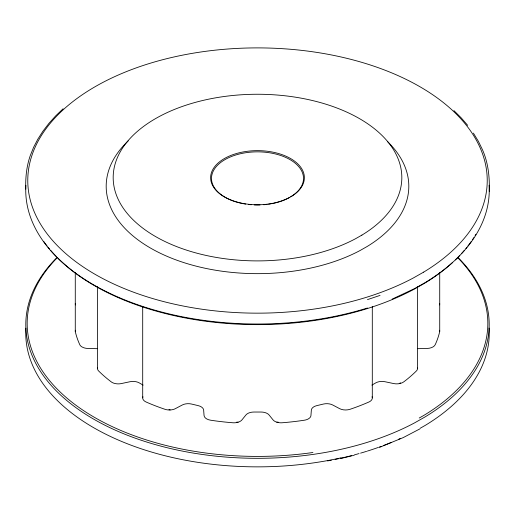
<?xml version="1.0" encoding="UTF-8"?>
<svg xmlns="http://www.w3.org/2000/svg" width="515" height="515" viewBox="0 0 515 515"><rect width="100%" height="100%" fill="white"/><g stroke="black" fill="none" stroke-linecap="round" stroke-linejoin="round"><path stroke-width="0.77" d="M25.75 189.114C25.415 177.817 26.503 166.422 30.237 155.697L33.642 147.226L37.814 139.179L42.854 131.299L48.912 123.388L55.614 115.939L63.12 108.749M399.228 383.669L400.451 382.793M371.901 385.104L375.693 382.915A8.832 5.099 0 0 1 384.956 381.724L393.718 383.572A8.832 5.099 0 0 0 403.766 381.866L406.02 380.122A183.81 106.122 0 0 0 411.376 375.647L412.393 374.733A183.81 106.122 0 0 0 416.32 371.019A8.832 5.099 0 0 0 417.523 368.444L417.523 286.72M419.204 418.032L424.096 415.251A230.321 132.973 0 0 0 457.545 257.519M420.214 428.242L425.132 425.448A231.756 133.803 0 0 0 489.096 328.042M419.88 428.892L403.277 437.576L379.664 447.31M290.743 196.775L291.406 196.395A46.878 27.063 0 0 0 269.532 151.552A46.878 27.063 0 0 0 212 184.222A46.878 27.063 0 0 0 289.308 197.593M392.173 299.112L414.749 288.503L425.132 282.613A231.756 133.803 0 0 0 489.096 185.207M142.958 396.756A8.832 5.099 0 0 0 146.176 402.041L149.202 403.342A183.81 106.122 0 0 0 156.953 406.432L158.536 407.024A183.81 106.122 0 0 0 164.967 409.29A8.832 5.099 0 0 0 169.422 409.985L171.276 409.869A8.832 5.099 0 0 0 175.377 408.646L182.259 405.009A8.832 5.099 0 0 1 191.599 404.056L198.204 405.633A8.832 5.099 0 0 1 203.65 410.12L204.056 415.502A8.832 5.099 0 0 0 210.629 420.208A183.81 106.122 0 0 0 232.786 422.757A8.832 5.099 0 0 0 237.37 422.409L239.005 421.894A8.832 5.099 0 0 0 241.979 419.854L245.925 414.974A8.832 5.099 0 0 1 253.927 412.032L261.073 412.032A8.832 5.099 0 0 1 269.075 414.974L273.021 419.854A8.832 5.099 0 0 0 276.793 422.178L279.42 422.718A8.832 5.099 0 0 0 282.214 422.757A183.81 106.122 0 0 0 289.655 422.081L291.509 421.888A183.81 106.122 0 0 0 300.721 420.742L304.371 420.208A8.832 5.099 0 0 0 308.376 418.882L309.547 418.038A8.832 5.099 0 0 0 310.944 415.502L311.35 410.12A8.832 5.099 0 0 1 316.796 405.633L323.401 404.056A8.832 5.099 0 0 1 332.742 405.009L339.623 408.646A8.832 5.099 0 0 0 350.033 409.29A183.81 106.122 0 0 0 368.824 402.041A8.832 5.099 0 0 0 371.637 399.93L372.165 398.893A8.832 5.099 0 0 0 372.042 396.756M367.459 299.621L380.051 295.398M340.763 458.517L354.127 455.254M417.762 348.687L427.083 348.449A8.832 5.099 0 0 0 435.233 344.657A183.81 106.122 0 0 0 439.643 331.86A8.832 5.099 0 0 0 439.578 330.25M276.793 422.178L278.171 422.146M97.238 348.687L87.917 348.449A8.832 5.099 0 0 1 83.52 347.644L82.065 346.968A8.832 5.099 0 0 1 79.767 344.657L78.84 342.546A183.81 106.122 0 0 1 76.864 337.228L76.523 336.16A183.81 106.122 0 0 1 75.357 331.86A8.832 5.099 0 0 1 75.422 330.25M236.694 422.12L238.11 422.203M168.965 409.592L170.182 409.959M143.099 385.104L139.308 382.915A8.832 5.099 0 0 0 130.044 381.724L121.283 383.572A8.832 5.099 0 0 1 116.68 383.797L114.89 383.488A8.832 5.099 0 0 1 111.234 381.866A183.81 106.122 0 0 1 98.68 371.019A8.832 5.099 0 0 1 97.528 367.903M453.921 110.609L461.221 117.871L467.717 125.377M473.382 133.108L478.364 141.277L482.42 149.646C488.239 162.727 489.752 177.141 489.25 191.316M417.485 368.006L417.523 368.444M439.72 272.615L439.72 331.325M372.3 306.483L372.3 397.825M142.7 306.483L142.7 397.825M97.477 286.72L97.477 368.444M75.28 272.615L75.28 331.325M75.422 304.938A8.832 5.099 0 0 1 75.357 303.329M439.643 303.329A8.832 5.099 0 0 1 439.578 304.938M458.176 257.687A231.692 133.765 0 0 1 425.081 416.918L414.71 422.809A231.692 133.765 0 0 1 112.676 428.963A231.692 133.765 0 0 1 57.056 257.455M400.496 438.432A229.948 132.754 0 0 1 398.365 439.398M391.117 442.507A229.948 132.754 0 0 1 383.405 445.552M381.261 446.357A229.948 132.754 0 0 1 379.104 447.142M378.383 447.4A229.948 132.754 0 0 1 367.356 451.095M366.609 451.327A229.948 132.754 0 0 1 360.577 453.136M359.058 453.573A229.948 132.754 0 0 1 354.455 454.842M351.494 455.627A229.948 132.754 0 0 1 340.383 458.298M338.883 458.633A229.948 132.754 0 0 1 335.117 459.431M331.325 460.198A229.948 132.754 0 0 1 327.514 460.919M341.039 457.861A231.756 133.803 0 0 1 25.898 328.126M312.94 452.498A230.321 132.973 0 0 1 74.353 404.063A230.321 132.973 0 0 1 56.586 258.408M387.57 141.651A151.313 87.363 0 0 1 366.944 246.614L360.172 250.464A151.313 87.363 0 0 1 161.716 253.921A151.313 87.363 0 0 1 128.171 140.943M475.879 234.325A230.643 133.16 0 0 1 475.088 235.638M473.858 237.608A230.643 133.16 0 0 1 472.577 239.565M471.244 241.509A230.643 133.16 0 0 1 467.923 245.996M466.918 247.264A230.643 133.16 0 0 1 465.895 248.533M464.401 250.316A230.643 133.16 0 0 1 461.878 253.187M459.773 255.453A230.643 133.16 0 0 1 455.337 259.921M452.415 262.663A230.643 133.16 0 0 1 424.328 283.424L413.996 289.288A230.643 133.16 0 0 1 57.732 258.028M56.084 256.348A230.643 133.16 0 0 1 50.888 250.657M49.421 248.919A230.643 133.16 0 0 1 48.004 247.174M47.007 245.906A230.643 133.16 0 0 1 43.691 241.413M245.687 204.088A46.015 26.568 0 0 1 215.618 167.407A46.015 26.568 0 0 1 283.276 156.412A46.015 26.568 0 0 1 290.782 196.762L288.722 197.927A46.015 26.568 0 0 1 274.083 203.193M273.407 203.341A46.015 26.568 0 0 1 271.36 203.747M270.665 203.869A46.015 26.568 0 0 1 268.572 204.198M267.169 204.391A46.015 26.568 0 0 1 263.609 204.745M260.011 204.944A46.015 26.568 0 0 1 254.23 204.912M251.359 204.745A46.015 26.568 0 0 1 248.507 204.468M367.472 307.996A231.756 133.803 0 0 1 135.065 303.824A231.756 133.803 0 0 1 25.898 185.291M361.884 235.117L355.421 238.786A144.322 83.321 0 0 1 117.426 197.631A144.322 83.321 0 0 1 294.541 97.045A144.322 83.321 0 0 1 361.884 235.117M423.665 272.113L413.371 277.958A229.729 132.632 0 0 1 34.524 212.45A229.729 132.632 0 0 1 316.461 52.337A229.729 132.632 0 0 1 423.665 272.113"/></g></svg>
